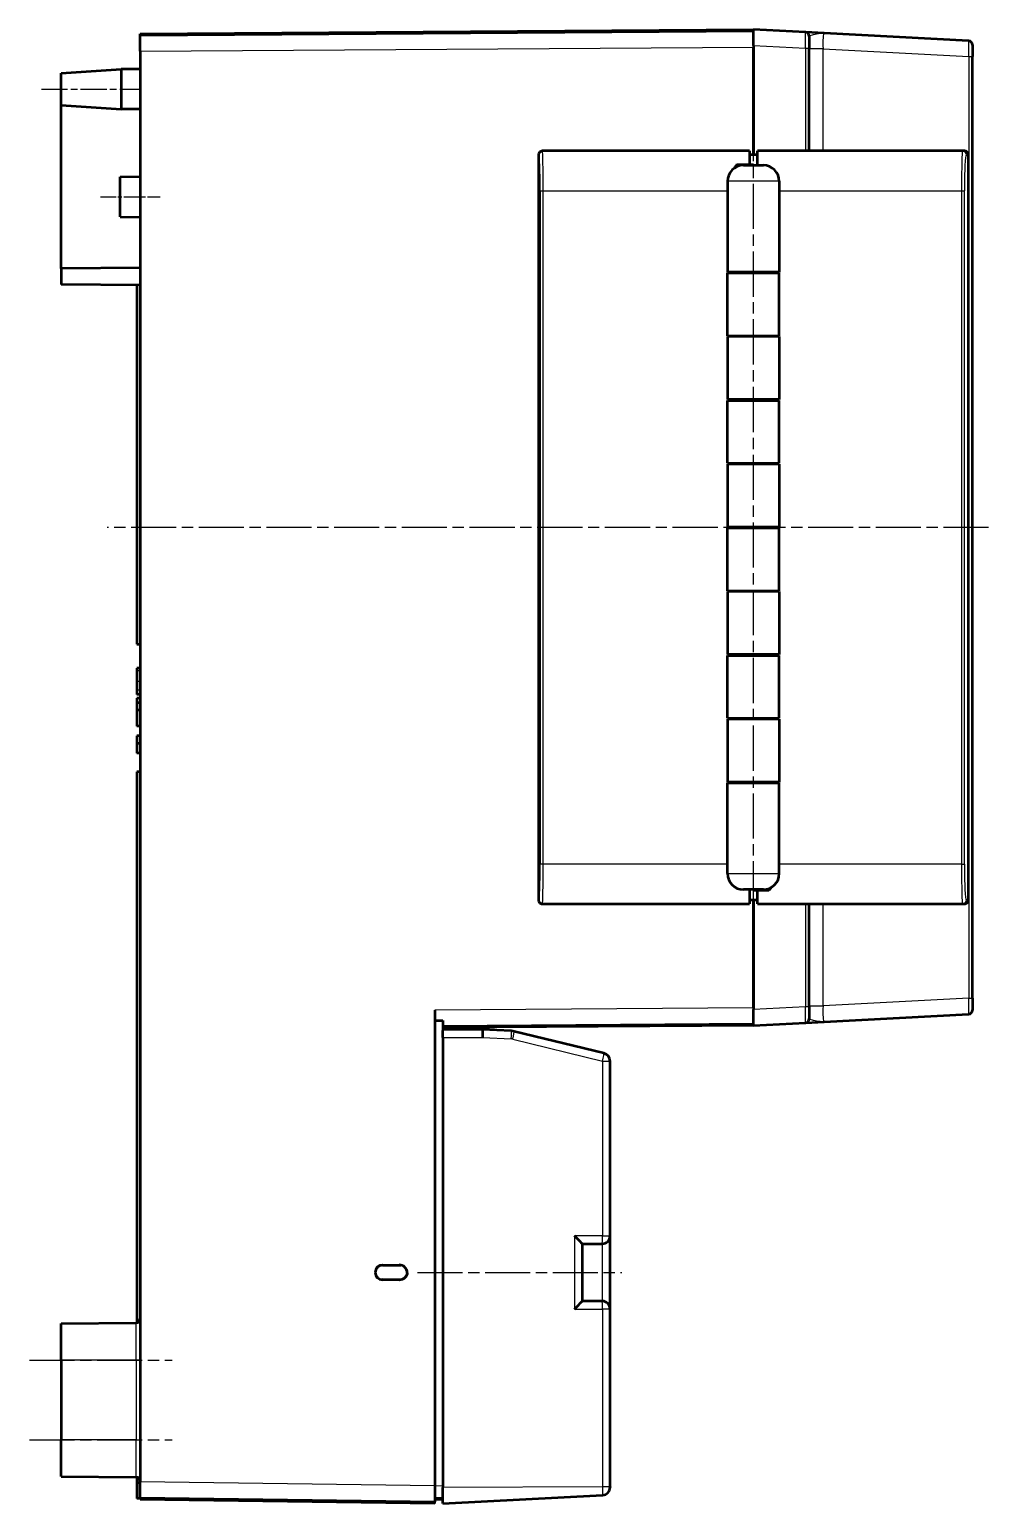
# Model space of a CAD drawing. Header units: millimetres. Extents: x 1 to 1188, y 1 to 840.
# Drawn here: x 655.6 to 776, y 304.7 to 489.7 of the extents above; entities that cross this region are included whole.
import ezdxf

# ---------------------------------------------------------------- set-up
doc = ezdxf.new("R2010")
doc.units = ezdxf.units.MM
doc.linetypes.add('CHAIN', pattern=[0.3543, 0.2362, -0.0295, 0.0591, -0.0295])
doc.linetypes.add('DASH_DOT', pattern=[0.37, 0.24, -0.06, 0.01, -0.06])
for name, color, linetype, lineweight in [('Mittellinie (ISO)', 1, 'DASH_DOT', 25), ('Sichtbar (ISO)', 7, 'Continuous', 50), ('Sichtbar schmal (ISO)', 1, 'Continuous', 25)]:
    doc.layers.add(name, color=color, linetype=linetype, lineweight=lineweight)

msp = doc.modelspace()

# ---------------------------------------------------------------- linework, layer by layer
at = {"layer": 'Mittellinie (ISO)', "linetype": 'CHAIN', "ltscale": 13.889993}
msp.add_line((657.1107494, 482.2475709), (669.6107494, 482.2475709), dxfattribs=at)
at = {"layer": 'Mittellinie (ISO)', "linetype": 'CHAIN', "ltscale": 23.990969}
for p, q in [((746.5107494, 379.7110663), (746.5107494, 475.1975709)), ((776.0369174, 427.2475709), (665.3677421, 427.2475709)), ((704.3144997, 333.7475709), (730.0107494, 333.7475709)), ((655.6107494, 322.7475709), (673.5107494, 322.7475709)), ((655.6107494, 312.7475709), (673.5107494, 312.7475709))]:
    msp.add_line(p, q, dxfattribs=at)
at = {"layer": 'Mittellinie (ISO)', "linetype": 'CHAIN', "ltscale": 8.333956}
msp.add_line((664.5107494, 468.7475709), (672.0107494, 468.7475709), dxfattribs=at)
at = {"layer": 'Sichtbar (ISO)'}
for p, q in [((669.5107494, 489.2100008), (746.5107494, 489.7475709)), ((746.5107494, 489.5475709), (669.5107494, 489.0100008)), ((669.5107494, 489.0100008), (669.5107494, 489.2100008)), ((669.5107494, 487.0100495), (669.5107494, 489.0100008)), ((746.5107494, 487.7503118), (746.5107494, 489.7475709)), ((753.0369174, 489.4055489), (746.5107494, 489.7475709)), ((755.4060775, 489.2813865), (753.0369174, 489.4055489)), ((753.5107494, 488.9062342), (753.5107494, 487.4082899)), ((773.5369174, 488.3311895), (755.4060775, 489.2813865)), ((669.5107494, 487.0100495), (669.5107494, 307.4642219)), ((746.5107494, 487.7503118), (746.5107494, 473.9975709)), ((746.5107494, 473.9975709), (746.5107494, 487.5476196)), ((753.5107494, 474.4975709), (753.5107494, 487.4082899)), ((774.0107494, 487.8318747), (774.0107494, 486.3393965)), ((659.6107494, 484.2475709), (667.1107494, 484.7475709)), ((667.1107494, 484.7475709), (667.1107494, 479.7475709)), ((669.5107494, 484.7475709), (667.1107494, 484.7475709)), ((774.0107494, 368.1557453), (774.0107494, 486.3393965)), ((659.6107494, 480.2475709), (659.6107494, 484.2475709)), ((659.6107494, 459.7475709), (659.6107494, 480.2475709)), ((659.6107494, 480.2475709), (667.1107494, 479.7475709)), ((669.5107494, 479.7475709), (667.1107494, 479.7475709)), ((719.5107494, 473.9969611), (719.5107494, 380.4981807)), ((746.0107494, 474.4975709), (720.415744, 474.4975709)), ((746.0107494, 474.4975709), (746.0107494, 472.7975709)), ((747.0107494, 473.9975709), (746.0107494, 473.9975709)), ((772.7511969, 474.4975709), (747.0107494, 474.4975709)), ((747.0107494, 472.6975709), (747.0107494, 474.4975709)), ((773.0068205, 474.4975709), (772.7511969, 474.4975709)), ((773.5107494, 380.4975709), (773.5107494, 473.9975709)), ((744.4607779, 472.7975709), (746.0107494, 472.7975709)), ((745.2607494, 472.6975709), (747.7607494, 472.6975709)), ((746.0107494, 472.7975709), (746.5107494, 472.7975709)), ((746.5107494, 472.7975709), (746.5107494, 472.6975709)), ((667.0107494, 471.2475709), (669.5107494, 471.2912086)), ((667.0107494, 466.2475709), (667.0107494, 471.2475709)), ((743.2607494, 470.6975709), (743.2607494, 459.2975709)), ((749.7607494, 470.6975709), (749.7607494, 459.2975709)), ((667.0107494, 466.2475709), (669.5107494, 466.2039332)), ((669.5107494, 459.8339669), (659.6107494, 459.7475709)), ((659.6107494, 459.7475709), (659.6107494, 457.7475709)), ((749.7607494, 459.2975709), (743.2607494, 459.2975709)), ((743.2607494, 459.1975709), (749.7607494, 459.1975709)), ((743.2607494, 451.2975709), (743.2607494, 459.1975709)), ((743.5113044, 459.1975709), (743.5113044, 459.2975709)), ((749.4356551, 459.2975709), (749.4356551, 459.1975709)), ((749.7607494, 451.2975709), (749.7607494, 459.1975709)), ((669.5107494, 457.6611749), (659.6107494, 457.7475709)), ((669.1107494, 457.6646657), (669.1107494, 412.5975709)), ((743.2607494, 451.2975709), (749.7607494, 451.2975709)), ((749.7607494, 451.1975709), (743.2607494, 451.1975709)), ((743.2607494, 451.1975709), (743.2607494, 443.2975709)), ((743.5113044, 451.1975709), (743.5113044, 451.2975709)), ((749.4356551, 451.2975709), (749.4356551, 451.1975709)), ((749.7607494, 451.1975709), (749.7607494, 443.2975709)), ((749.7607494, 443.2975709), (743.2607494, 443.2975709)), ((743.2607494, 443.1975709), (749.7607494, 443.1975709)), ((743.2607494, 435.2975709), (743.2607494, 443.1975709)), ((743.5113044, 443.1975709), (743.5113044, 443.2975709)), ((749.4356551, 443.2975709), (749.4356551, 443.1975709)), ((749.7607494, 435.2975709), (749.7607494, 443.1975709)), ((743.2607494, 435.2975709), (749.7607494, 435.2975709)), ((749.7607494, 435.1975709), (743.2607494, 435.1975709)), ((743.2607494, 435.1975709), (743.2607494, 427.2975709)), ((743.5113044, 435.1975709), (743.5113044, 435.2975709)), ((749.4356551, 435.2975709), (749.4356551, 435.1975709)), ((749.7607494, 435.1975709), (749.7607494, 427.2975709)), ((749.7607494, 427.2975709), (743.2607494, 427.2975709)), ((743.2607494, 427.1975709), (749.7607494, 427.1975709)), ((743.2607494, 419.2975709), (743.2607494, 427.1975709)), ((743.5113044, 427.1975709), (743.5113044, 427.2975709)), ((749.4356551, 427.2975709), (749.4356551, 427.1975709)), ((749.7607494, 419.2975709), (749.7607494, 427.1975709)), ((743.2607494, 419.2975709), (749.7607494, 419.2975709)), ((749.7607494, 419.1975709), (743.2607494, 419.1975709)), ((743.2607494, 419.1975709), (743.2607494, 411.2975709)), ((743.5113044, 419.1975709), (743.5113044, 419.2975709)), ((749.4356551, 419.2975709), (749.4356551, 419.1975709)), ((749.7607494, 419.1975709), (749.7607494, 411.2975709)), ((669.1107494, 412.5975709), (669.5107494, 412.5975709)), ((749.7607494, 411.2975709), (743.2607494, 411.2975709)), ((743.2607494, 411.1975709), (749.7607494, 411.1975709)), ((743.2607494, 403.2975709), (743.2607494, 411.1975709)), ((743.5113044, 411.1975709), (743.5113044, 411.2975709)), ((749.4356551, 411.2975709), (749.4356551, 411.1975709)), ((749.7607494, 403.2975709), (749.7607494, 411.1975709)), ((669.5107494, 409.5975709), (669.1107494, 409.5975709)), ((669.1107494, 409.5975709), (669.1107494, 409.2468695)), ((669.1107494, 409.2468695), (669.1107494, 407.9208842)), ((669.1107494, 407.9208842), (669.1107494, 406.8153398)), ((669.1107494, 406.8153398), (669.1107494, 406.3043177)), ((669.5107494, 406.3043177), (669.1107494, 406.3043177)), ((669.5107494, 405.8433959), (669.1107494, 405.8433959)), ((669.1107494, 405.8433959), (669.1107494, 405.2355135)), ((669.5107494, 405.2355135), (669.1107494, 405.2355135)), ((669.1107494, 405.2355135), (669.1107494, 404.3270298)), ((669.1107494, 404.3270298), (669.1107494, 402.3230218)), ((669.5107494, 404.3270298), (669.1107494, 404.3270298)), ((669.5107494, 402.3230218), (669.1107494, 402.3230218)), ((743.2607494, 403.2975709), (749.7607494, 403.2975709)), ((749.7607494, 403.1975709), (743.2607494, 403.1975709)), ((743.2607494, 403.1975709), (743.2607494, 395.2975709)), ((743.5113044, 403.1975709), (743.5113044, 403.2975709)), ((749.4356551, 403.2975709), (749.4356551, 403.1975709)), ((749.7607494, 403.1975709), (749.7607494, 395.2975709)), ((669.5107494, 401.0838768), (669.1107494, 401.0838768)), ((669.1107494, 401.0838768), (669.1107494, 400.1453331)), ((669.5107494, 400.1453331), (669.1107494, 400.1453331)), ((669.1107494, 400.1453331), (669.1107494, 398.9329082)), ((669.5107494, 398.9329082), (669.1107494, 398.9329082)), ((669.5107494, 396.5975709), (669.1107494, 396.5975709)), ((669.1107494, 396.5975709), (669.1107494, 327.4397245)), ((749.7607494, 395.2975709), (743.2607494, 395.2975709)), ((743.2607494, 395.1975709), (749.7607494, 395.1975709)), ((743.2607494, 383.7975709), (743.2607494, 395.1975709)), ((743.5113044, 395.1975709), (743.5113044, 395.2975709)), ((749.4356551, 395.2975709), (749.4356551, 395.1975709)), ((749.7607494, 383.7975709), (749.7607494, 395.1975709)), ((747.7607494, 381.7975709), (745.2607494, 381.7975709)), ((746.0107494, 381.7975709), (746.0107494, 379.9975709)), ((746.5107494, 381.6975709), (746.5107494, 381.7975709)), ((747.0107494, 381.6975709), (746.5107494, 381.6975709)), ((748.4481353, 381.6975709), (747.0107494, 381.6975709)), ((747.0107494, 379.9975709), (747.0107494, 381.6975709)), ((720.415744, 379.9975709), (746.0107494, 379.9975709)), ((746.0107494, 380.4975709), (747.0107494, 380.4975709)), ((746.5107494, 380.4975709), (746.5107494, 366.74483)), ((746.5107494, 366.9477171), (746.5107494, 380.4975709)), ((747.0107494, 379.9975709), (772.7511969, 379.9975709)), ((753.5107494, 367.0868519), (753.5107494, 379.9975709)), ((772.7511969, 379.9975709), (773.0068205, 379.9975709)), ((774.0107494, 368.1557453), (774.0107494, 366.6632671)), ((706.5107494, 366.6684599), (706.5107494, 306.9475709)), ((746.5107494, 364.7475709), (746.5107494, 366.74483)), ((753.5107494, 367.0868519), (753.5107494, 365.5889076)), ((707.5107494, 365.3525229), (707.5107494, 364.1256912)), ((707.5107494, 364.6752951), (746.5107494, 364.9475709)), ((746.5107494, 364.7475709), (707.5107494, 364.4752951)), ((712.5107494, 364.2475709), (712.5107494, 364.5102023)), ((746.5107494, 364.7475709), (753.0369174, 365.0895929)), ((753.0369174, 365.0895929), (755.4060775, 365.2137553)), ((755.4060775, 365.2137553), (773.5369174, 366.1639523)), ((712.5107494, 364.2475709), (707.5107494, 364.2475709)), ((707.5107494, 363.2475709), (707.5107494, 364.1256912)), ((707.5107494, 363.2475709), (707.5107494, 306.7398919)), ((712.5107494, 364.2475709), (712.510821, 364.2475671)), ((716.1154213, 364.0586581), (712.510821, 364.2475671)), ((727.7480274, 361.2533239), (716.4853054, 364.0042826)), ((728.5107494, 338.3475709), (728.5107494, 360.2818821)), ((725.0107494, 337.3489414), (725.0107494, 330.1462004)), ((725.0107494, 337.3475709), (727.5107494, 337.3475709)), ((728.5107494, 329.1475709), (728.5107494, 338.3475709)), ((699.0136432, 333.7365919), (699.0136432, 333.7585499)), ((699.9255242, 334.6785349), (702.0443716, 334.6971556)), ((699.954454, 334.6498576), (702.2349424, 334.6596794)), ((703.035793, 333.6798139), (703.0531215, 333.6972937)), ((702.0494481, 332.7979416), (699.9255242, 332.8166069)), ((702.2418427, 332.8354327), (699.954454, 332.8452842)), ((727.5107494, 330.1475709), (725.0107494, 330.1475709)), ((728.5107494, 306.8395834), (728.5107494, 329.1475709)), ((659.6107494, 327.3475709), (669.0151127, 327.4296415)), ((659.6107494, 322.7475709), (659.6107494, 327.3475709)), ((659.6107494, 322.7475709), (659.6107494, 312.7475709)), ((659.6107494, 308.1475709), (659.6107494, 312.7475709)), ((659.6107494, 308.1475709), (669.0151127, 308.0655003)), ((669.1107494, 308.0554173), (669.1107494, 307.9138882)), ((669.1107494, 307.9138882), (669.1107494, 307.3642219)), ((669.5107494, 307.3642219), (669.1107494, 307.3642219)), ((669.1107494, 307.3642219), (669.1107494, 305.3642219)), ((669.5107494, 305.4642219), (669.5107494, 307.4642219)), ((669.5107494, 305.3642219), (669.1107494, 305.3642219)), ((669.5107494, 305.2642219), (669.5107494, 305.4642219)), ((669.5107494, 305.4642219), (706.5107494, 304.9475709)), ((706.5107494, 304.7475709), (669.5107494, 305.2642219)), ((706.5107494, 306.9475709), (706.5107494, 304.9475709)), ((706.5107494, 305.438844), (707.5107494, 305.4475709)), ((707.5107494, 304.7475709), (707.5107494, 306.7398919)), ((707.5107494, 304.7475709), (727.5630853, 305.7984693)), ((728.5107494, 306.8395834), (728.5107494, 306.7970988)), ((707.5107494, 305.2475709), (706.5107494, 305.238844)), ((706.5107494, 304.7475709), (706.5107494, 304.9475709))]:
    msp.add_line(p, q, dxfattribs=at)
for centre, radius, start, end in [((753.0107494, 488.9062342), 0.5, 0, 86.999999938), ((773.5107494, 487.8318747), 0.5, 0, 86.999999944), ((745.2607494, 470.6975709), 2, 90, 180), ((747.7607494, 470.6975709), 2, 0, 90), ((745.2607494, 383.7975709), 2, 180, 270), ((747.7607494, 383.7975709), 2, 270, 0), ((773.5107494, 366.6632671), 0.5, 273, 0), ((753.0107494, 365.5889076), 0.5, 273.000000062, 0), ((716.0107494, 362.061399), 2, 76.274058593, 87), ((727.5107494, 360.2818821), 1, 0, 76.274058593), ((727.5107494, 338.3475709), 1, 270, 0), ((727.5107494, 329.1475709), 1, 0, 90), ((669.0107494, 327.9296225), 0.5, 270.5, 0), ((669.0107494, 307.5655193), 0.5, 0, 89.5), ((727.5107494, 306.7970988), 1, 273.000000001, 0)]:
    msp.add_arc(centre, radius, start, end, dxfattribs=at)
for centre, major_axis, ratio, start_param, end_param in [((720.415744, 469.4975709), (-19.7956078, 0), 0.2525812816, 4.7123889804, 4.7329671205), ((773.0068205, 473.9975709), (0.5039289, 0), 0.9922034873, 0, 1.5707963268), ((720.415744, 384.9975709), (-19.7956078, 0), 0.2525812816, 1.5502181867, 1.5707963268), ((773.0068205, 380.4975709), (0.5039289, 0), 0.9922034873, 4.7123889804, 6.2831853072), ((803.0047818, 367.3420288), (-127.3243415, -0.8890279), 0.0157075326, 0.7106598475, 0.722615361), ((712.4845635, 363.2475709), (-0.0261859, -0.9999991), 0.052300192, 1.5721658547, 3.1402231257), ((724.0107494, 338.3475709), (-0.9996573, 0.9996573), 0.0261859216, 3.1677725924, 4.6862090416), ((699.9336222, 333.758536), (-0.112643, 0.9131136), 0.9999378798, 6.1692388856, 7.7312327459), ((699.9336222, 333.7366058), (-0.112643, -0.9131136), 0.9999378798, 4.8351378684, 6.3971317288), ((699.9625884, 333.7298226), (-0.8534547, 0.3566557), 0.9937282003, 5.1147965986, 6.6619751371), ((699.9625884, 333.7653192), (-0.8534547, -0.3566557), 0.9937282003, 5.9043954772, 7.4515740158), ((702.0356787, 333.6796603), (0.8489455, 0.5287871), 0.9998288278, 5.7261921875, 7.3056386759), ((702.0530225, 333.6971554), (0.8366212, 0.5480453), 0.9998491756, 5.703323427, 7.2827699153), ((724.0107494, 329.1475709), (0.9996573, 0.9996573), 0.0261859216, 4.7385689192, 6.2570053684)]:
    msp.add_ellipse(centre, major_axis=major_axis, ratio=ratio, start_param=start_param, end_param=end_param, dxfattribs=at)
for points, knots in [([(720.008421, 474.4965118), (719.9743429, 474.4937829), (719.9403252, 474.4899652), (719.8736977, 474.4755729), (719.8410922, 474.4649956), (719.7533945, 474.426599), (719.7013127, 474.391702), (719.6139114, 474.3046837), (719.5788242, 474.2527214), (719.5400887, 474.165039), (719.5293776, 474.1323061), (719.5147949, 474.0653862), (719.510922, 474.0312016), (719.510755, 473.9969611)], [0.000000310776, 0.000000310776, 0.000000310776, 0.000000310776, 0.010222898394, 0.010222898394, 0.020449966181, 0.020449966181, 0.038943915391, 0.038943915391, 0.057457453033, 0.057457453033, 0.067749653131, 0.067749653131, 0.078039240801, 0.078039240801, 0.078039240801, 0.078039240801]), ([(744.1235892, 472.342571), (744.1926314, 472.4580695), (744.2712619, 472.5723387), (744.3915052, 472.7198421), (744.4257109, 472.7592358), (744.4607779, 472.7975709)], [-0.38247130704, -0.38247130704, -0.38247130704, -0.38247130704, -0.340032527596, -0.340032527596, -0.324017092379, -0.324017092379, -0.324017092379, -0.324017092379]), ([(748.7261149, 382.0464446), (748.6786206, 381.9758797), (748.6284491, 381.9080072), (748.5358485, 381.794411), (748.4932242, 381.7457503), (748.4481353, 381.6975709)], [0.30769836783, 0.30769836783, 0.30769836783, 0.30769836783, 0.335369194094, 0.335369194094, 0.356124282627, 0.356124282627, 0.356124282627, 0.356124282627]), ([(719.510755, 380.4981807), (719.510922, 380.4639353), (719.5147961, 380.4297457), (719.5293829, 380.3628165), (719.5400969, 380.3300793), (719.5788398, 380.2423942), (719.6139307, 380.1904326), (719.7013413, 380.1034177), (719.7534269, 380.0685235), (719.841123, 380.0301355), (719.8737229, 380.0195621), (719.9403382, 380.0051751), (719.9743494, 380.0013589), (720.008421, 379.99863)], [0.000001278768, 0.000001278768, 0.000001278768, 0.000001278768, 0.010274991258, 0.010274991258, 0.02055131032, 0.02055131032, 0.039033734892, 0.039033734892, 0.057496282362, 0.057496282362, 0.06770377942, 0.06770377942, 0.077906803462, 0.077906803462, 0.077906803462, 0.077906803462]), ([(703.035793, 333.6798139), (703.0200652, 333.5647756), (702.9834194, 333.4527776), (702.9293239, 333.3500394), (702.8714168, 333.2400621), (702.7934259, 333.1405273), (702.6994585, 333.0592007), (702.6054813, 332.9778657), (702.4957811, 332.9149719), (702.3786432, 332.8734505), (702.2689719, 332.8345757), (702.1526131, 332.8143759), (702.0362625, 332.8154002)], [-0.14429959246, -0.14429959246, -0.14429959246, -0.14429959246, -0.10947295074, -0.10947295074, -0.10947295074, -0.07219234409, -0.07219234409, -0.07219234409, -0.03490788269, -0.03490788269, -0.03490788269, -0.00000000008, -0.00000000008, -0.00000000008, -0.00000000008]), ([(703.0531215, 333.6972937), (703.0408117, 333.575461), (703.005081, 333.4562083), (702.9498098, 333.3469368), (702.893836, 333.2362764), (702.8177246, 333.1356604), (702.7253389, 333.052931), (702.6329586, 332.9702066), (702.5245858, 332.9056103), (702.4084339, 332.8621326), (702.2939377, 332.8192746), (702.1716955, 332.7968673), (702.0494481, 332.7979416)], [-0.14783463237, -0.14783463237, -0.14783463237, -0.14783463237, -0.1110925349, -0.1110925349, -0.1110925349, -0.07388342431, -0.07388342431, -0.07388342431, -0.03667652925, -0.03667652925, -0.03667652925, 0, 0, 0, 0])]:
    msp.add_open_spline(points, degree=3, knots=knots, dxfattribs=at)
msp.add_rational_spline([(699.0247188, 333.7475709), (699.0315942, 333.7475709), (699.0385699, 333.7475709)], [0.999927264147, 0.999919345949, 0.999966298395], degree=2, dxfattribs=at)
at = {"layer": 'Sichtbar schmal (ISO)'}
for p, q in [((669.5107494, 487.0100495), (746.5107494, 487.5476196)), ((746.5107494, 487.7503118), (753.0369174, 487.4082899)), ((753.0369174, 487.4082899), (753.0369174, 474.4975709)), ((753.0369174, 487.4082899), (753.5107494, 487.4082899)), ((755.2670107, 487.2987038), (753.5107494, 487.2987038)), ((755.2670107, 487.2987038), (773.5716841, 486.3393965)), ((755.2670107, 474.4975709), (755.2670107, 487.2987038)), ((773.5716841, 486.3393965), (773.5716841, 368.1557453)), ((773.5716841, 486.3393965), (774.0107494, 486.3393965)), ((773.2505116, 473.9975709), (773.5107494, 473.9975709)), ((749.7607494, 470.6975709), (743.2607494, 470.6975709)), ((719.7543048, 469.4975709), (720.12421, 469.4975709)), ((719.7543048, 469.4975709), (719.7543048, 384.9975709)), ((720.12421, 384.9975709), (720.12421, 469.4975709)), ((720.12421, 469.4975709), (743.2607494, 469.4975709)), ((749.7607494, 469.4975709), (772.6501152, 469.4975709)), ((772.6501152, 469.4975709), (772.999077, 469.4975709)), ((772.6501152, 469.4975709), (772.6501152, 384.9975709)), ((772.999077, 384.9975709), (772.999077, 469.4975709)), ((669.5107494, 409.2468695), (669.1107494, 409.2468695)), ((669.5107494, 407.9208842), (669.1107494, 407.9208842)), ((669.5107494, 406.8153398), (669.1107494, 406.8153398)), ((720.12421, 384.9975709), (719.7543048, 384.9975709)), ((743.2607494, 384.9975709), (720.12421, 384.9975709)), ((772.6501152, 384.9975709), (749.7607494, 384.9975709)), ((772.6501152, 384.9975709), (772.999077, 384.9975709)), ((743.2607494, 383.7975709), (749.7607494, 383.7975709)), ((753.0369174, 379.9975709), (753.0369174, 367.0868519)), ((755.2670107, 367.196438), (755.2670107, 379.9975709)), ((773.5107494, 380.4975709), (773.2505116, 380.4975709)), ((773.5716841, 368.1557453), (755.2670107, 367.196438)), ((773.5716841, 368.1557453), (774.0107494, 368.1557453)), ((746.5107494, 366.9477171), (706.5107494, 366.6684599)), ((753.0369174, 367.0868519), (746.5107494, 366.74483)), ((753.5107494, 367.0868519), (753.0369174, 367.0868519)), ((753.5107494, 367.196438), (755.2670107, 367.196438)), ((707.5107494, 363.2475709), (712.5368994, 363.2475709)), ((712.5368994, 363.2475709), (716.1154213, 363.0600285)), ((716.3003633, 363.0328408), (727.5630853, 360.2818821)), ((727.5630853, 360.2818821), (728.5107494, 360.2818821)), ((727.5630853, 360.2818821), (727.5630853, 338.3475709)), ((727.5630853, 338.3475709), (724.0630853, 338.3475709)), ((724.0630853, 338.3475709), (724.0630853, 329.1475709)), ((727.5107494, 337.3475709), (727.5107494, 330.1475709)), ((727.5630853, 338.3475709), (728.5107494, 338.3475709)), ((699.0136432, 333.7585499), (699.0247188, 333.7475709)), ((699.0247188, 333.7475709), (699.0136432, 333.7365919)), ((699.954454, 334.6498576), (699.9255242, 334.6785349)), ((702.0443716, 334.6971556), (702.0270277, 334.6796603)), ((699.9255242, 332.8166069), (699.954454, 332.8452842)), ((724.0630853, 329.1475709), (727.5630853, 329.1475709)), ((728.5107494, 329.1475709), (727.5630853, 329.1475709)), ((727.5630853, 329.1475709), (727.5630853, 306.8395834)), ((669.0151127, 322.7475709), (669.0151127, 327.4296415)), ((669.0151127, 322.7475709), (659.6107494, 322.7475709)), ((669.5107494, 322.7475709), (669.0151127, 322.7475709)), ((669.0151127, 322.7475709), (669.0151127, 312.7475709)), ((669.0151127, 312.7475709), (659.6107494, 312.7475709)), ((669.0151127, 312.7475709), (669.5107494, 312.7475709)), ((669.0151127, 308.0655003), (669.0151127, 312.7475709)), ((669.3694124, 307.9138882), (669.1107494, 307.9138882)), ((706.5107494, 306.9475709), (669.5107494, 307.4642219)), ((707.5107494, 306.9475138), (706.5107494, 306.9387869)), ((727.5630853, 306.8395834), (707.5107494, 306.7398919)), ((728.5107494, 306.8395834), (727.5630853, 306.8395834))]:
    msp.add_line(p, q, dxfattribs=at)
msp.add_arc((716.0630853, 362.061399), 1, 76.274058593, 87, dxfattribs=at)
for centre, major_axis, ratio, start_param, end_param in [((753.0107494, 487.4041756), (-0.0261546, -2.0013737), 0.0130459482, 1.5730225136, 3.1410797852), ((755.5107494, 487.2731562), (-0.1077753, 2.0082288), 0.1203628007, 6.2703825632, 7.8348006932), ((773.5107494, 486.3298162), (-0.0260953, -2.0013757), 0.0303792226, 1.5759793338, 3.1403974688), ((719.506673, 469.4975709), (0, -4.5), 0.055029281, 1.5707963268, 3.1251305017), ((720.0059878, 469.4975709), (0, 5), 0.0236444484, 4.7123889804, 6.2626025288), ((772.7511969, 469.4975709), (0, -5), 0.0202163413, 3.1415926535, 4.7123889804), ((772.7511969, 473.9975709), (0, 0.5), 0.9986295348, 4.7123889804, 6.2831853065), ((773.2505116, 469.4975709), (0, 4.5), 0.0558743569, 0, 1.5707963268), ((719.506673, 384.9975709), (0, -4.5), 0.055029281, 0.0164621519, 1.5707963268), ((720.0059878, 384.9975709), (0, 5), 0.0236444484, 3.1621754319, 4.7123889804), ((772.7511969, 384.9975709), (0, -5), 0.0202163413, 4.7123889804, 6.2831853072), ((773.2505116, 384.9975709), (0, 4.5), 0.0558743569, 1.5707963268, 3.1415926536), ((772.7511969, 380.4975709), (0, -0.5), 0.9986295348, 0, 1.5707963249), ((773.5107494, 368.1653256), (0.0260953, -2.0013757), 0.0303792226, 0.0011951849, 1.5656133198), ((753.0107494, 367.0909662), (0.0261546, -2.0013737), 0.0130459482, 0.0005128693, 1.5685701403), ((755.5107494, 367.2219856), (0.1077753, 2.0082288), 0.1203628007, 1.5899772676, 3.1543953976), ((716.0630853, 363.0600285), (0.052336, 0.9986295), 0.0522644277, 4.7151280361, 6.2831853064), ((716.2480274, 363.0328408), (0.237278, 0.9714418), 0.0508452556, 4.7248074708, 6.2831853072), ((727.5107494, 360.2818821), (0.237278, 0.9714418), 0.0508452556, 4.7248074708, 6.2831853072), ((727.5107494, 338.3475709), (0, -1), 0.0523359562, 0, 1.5707963268), ((3870.8133159, 305.3377556), (-3168.8403501, 27.6551037), 0.0087262032, 0.0063971789, 0.0070243536), ((727.5107494, 329.1475709), (0, 1), 0.0523359562, 4.7123889804, 6.2831853072)]:
    msp.add_ellipse(centre, major_axis=major_axis, ratio=ratio, start_param=start_param, end_param=end_param, dxfattribs=at)
for points, knots in [([(753.5107494, 488.9062342), (753.5107494, 488.9201631), (753.5250578, 488.9349262), (753.5969404, 488.9760274), (753.6746845, 489.0038643), (753.9449484, 489.0844183), (754.1775116, 489.1441662), (754.7354047, 489.2550542), (755.0711597, 489.2989388), (755.4060775, 489.2813865)], [-0.0038308423, -0.0038308423, -0.0038308423, -0.0038308423, 0.5605174057, 0.5605174057, 1.4634746026, 1.4634746026, 2.9082061175, 2.9082061175, 4.5109551295, 4.5109551295, 4.5109551295, 4.5109551295]), ([(755.4060775, 365.2137553), (755.0711597, 365.196203), (754.7354048, 365.2400876), (754.1775116, 365.3509756), (753.9449485, 365.4107235), (753.6746845, 365.4912775), (753.5969404, 365.5191144), (753.5250578, 365.5602156), (753.5107494, 365.5749787), (753.5107494, 365.5889076)], [0.0000000143, 0.0000000143, 0.0000000143, 0.0000000143, 1.6027490752, 1.6027490752, 3.047480636, 3.047480636, 3.9504378615, 3.9504378615, 4.5147861274, 4.5147861274, 4.5147861274, 4.5147861274]), ([(727.5630853, 306.8395834), (727.5634073, 306.7718814), (727.5637007, 306.7035281), (727.5643648, 306.5291887), (727.5646733, 306.4263807), (727.5651919, 306.1786232), (727.5652207, 306.0487374), (727.5646601, 305.8535295), (727.5639997, 305.7985172), (727.5630853, 305.7984693)], [0, 0, 0, 0, 0.008288299179, 0.008288299179, 0.021549577864, 0.021549577864, 0.042767623761, 0.042767623761, 0.066306393429, 0.066306393429, 0.066306393429, 0.066306393429])]:
    msp.add_open_spline(points, degree=3, knots=knots, dxfattribs=at)

doc.saveas('drawing.dxf')
